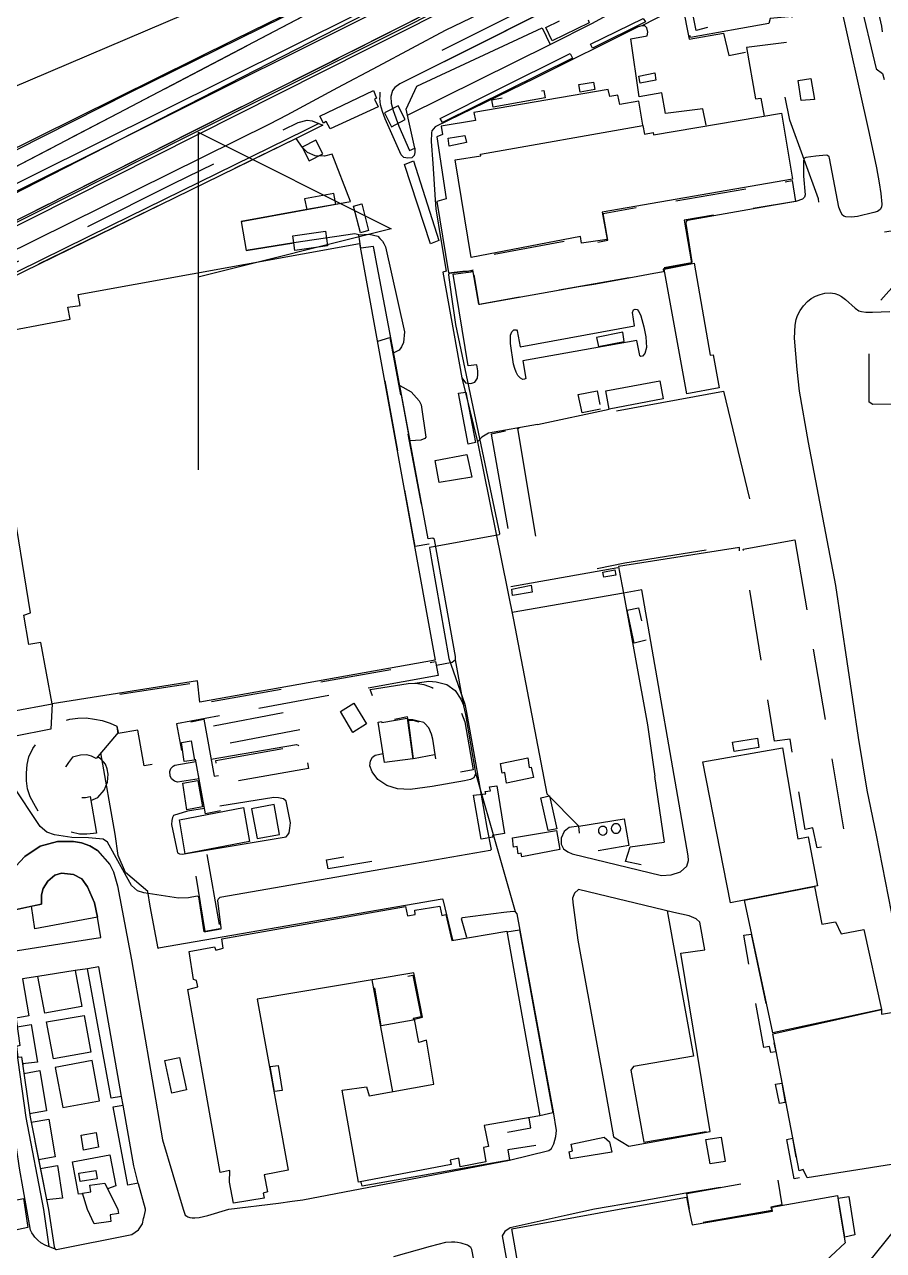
# Model space of a CAD drawing. Header units: millimetres. Extents: x 198785 to 203305, y 542885 to 545889.
# Drawn here: x 200370.9 to 200593.5, y 544493.5 to 544811.3 of the extents above; entities that cross this region are included whole.
import ezdxf

# ---------------------------------------------------------------- set-up
doc = ezdxf.new("R2010")
doc.units = ezdxf.units.MM
for name, pattern in [('FENCE_25K', [54.3, 28.7, -9.2, -16.4]), ('HIDDEN_BULD_25K', [28.8, 18.4, -10.4]), ('HIDDEN_IN_25K', [56.5, 36.5, -20]), ('HIDDEN_RODWAY_25K', [28, 24, -4]), ('HIDDEN_SORO_25K', [40.1, 25.4, -14.7])]:
    doc.linetypes.add(name, pattern=pattern)
for name, color, linetype in [('A0013114', 253, 'Continuous'), ('A0013118', 253, 'Continuous'), ('A0023119', 253, 'Continuous'), ('A0023214', 253, 'Continuous'), ('A0033324', 253, 'Continuous'), ('A0033327', 253, 'Continuous'), ('A0043325', 253, 'Continuous'), ('A0093352', 253, 'Continuous'), ('B0014111', 253, 'Continuous'), ('B0014116', 253, 'Continuous'), ('B0014118', 253, 'Continuous'), ('B0014411', 253, 'Continuous'), ('B0024120', 253, 'Continuous'), ('B0024127', 253, 'Continuous'), ('C0076117', 253, 'Continuous'), ('C0390130', 253, 'Continuous'), ('C0523121', 253, 'Continuous'), ('F0017111', 253, 'Continuous'), ('F0047224', 253, 'Continuous')]:
    doc.layers.add(name, color=color, linetype=linetype)

# ---------------------------------------------------------------- blocks, each defined once
blk = doc.blocks.new('B0014411')
at = {"layer": 'B0014411'}
for points in [[(0, 87.5), (0, 0)], [(0, 87.5), (50, 62.5), (0, 50)]]:
    blk.add_lwpolyline(points, dxfattribs=at)

msp = doc.modelspace()

# ---------------------------------------------------------------- linework, layer by layer
at = {"layer": 'A0013114'}
for points in [[(200865.11, 544990.72), (200865.1, 544991.33), (200862.96, 544992.8), (200856.01, 544989.27), (200836.42, 544979.31), (200798.63, 544960.65), (200794.1, 544958.41), (200760.99, 544942.06), (200715.43, 544919.13), (200710.67, 544916.74), (200662.14, 544892.31), (200636.07, 544879.19), (200593.09, 544857.56), (200553.7, 544838.21), (200545.09, 544837.29), (200534.08, 544831.28), (200522.3, 544823.06), (200468.17, 544795.87), (200466.83, 544794.93), (200466.23, 544794.15)], [(200354.1, 544766.88), (200354.34, 544767.01), (200395.18, 544788.28), (200506.36, 544846.65), (200506.09, 544847.25), (200490.86, 544839.72), (200446.16, 544817.62), (200425.39, 544807.35), (200353.84, 544771.98), (200353.01, 544769.11), (200354.1, 544766.88)], [(200359.79, 544756.03), (200359.95, 544756), (200361.91, 544755.61), (200436.84, 544793.37), (200459.84, 544804.95), (200514.06, 544832.27), (200513.62, 544833.2), (200476.04, 544814.52), (200363.85, 544758.06), (200359.79, 544756.03)], [(200441.27, 544781.71), (200358.89, 544741.46), (200353.95, 544738.97), (200353.25, 544738.42), (200343.31, 544706.89), (200349.29, 544674.81), (200349.77, 544672.23), (200357.38, 544631.42), (200358.46, 544624.83), (200366.19, 544571.27), (200366.25, 544570.87), (200367.31, 544563.42), (200369.68, 544546.68), (200368.83, 544546.36), (200369.17, 544543.62), (200370.1, 544543.7), (200372.32, 544528.02), (200377.09, 544504.17)], [(200377.09, 544504.17), (200377.09, 544504.17)], [(200377.09, 544504.17), (200378.55, 544494.44)]]:
    msp.add_lwpolyline(points, dxfattribs=at)
at = {"layer": 'A0013118'}
for points in [[(200466.23, 544794.15), (200465.85, 544792.6), (200465.91, 544790.86), (200466.38, 544788.98), (200467.84, 544784.95), (200470.65, 544778.63), (200472, 544779.19), (200470.12, 544787.79), (200507.14, 544806.07), (200518.09, 544811.57), (200539.1, 544823.2), (200539.72, 544822.7), (200540.14, 544822.57)], [(200537.93, 544814.52), (200530.86, 544810.95), (200529.92, 544810.66), (200503.24, 544797.32), (200477.32, 544784.74), (200476.41, 544783.67), (200476.35, 544783.19), (200476.22, 544780.97), (200476.67, 544775.22), (200477.3, 544765.84), (200477.45, 544763.51), (200478.73, 544755.58), (200480.18, 544747.33), (200479.32, 544747.09), (200484.25, 544719.68), (200488.24, 544703.11), (200497.6, 544656.98), (200506.28, 544611.88), (200514.54, 544603.5), (200512, 544603.1), (200510.75, 544602.12), (200509.97, 544600.36), (200509.99, 544598.85), (200510.6, 544597.61), (200511.7, 544596.81), (200512.84, 544596.34), (200535.92, 544590.73), (200538.5, 544590.88), (200540.86, 544591.66), (200542.5, 544593.14), (200542.94, 544594.59), (200542.94, 544594.64)], [(200541.41, 544816.21), (200543.15, 544807.49), (200552.02, 544809.01), (200553.37, 544803.21), (200557.75, 544804.06)], [(200470.12, 544787.79), (200469.77, 544789.36), (200472.51, 544795.28), (200505.01, 544810.38), (200507.14, 544806.07)], [(200547.53, 544785.21), (200546.65, 544789.37), (200537.01, 544788.17), (200536.04, 544793.54), (200530.13, 544792.49), (200528.05, 544807.52), (200532.26, 544808.36), (200532.41, 544809.32), (200532.13, 544810.42), (200531.62, 544810.91), (200530.86, 544810.95)], [(200427.05, 544760.19), (200455.36, 544765.35), (200450.61, 544777.68), (200448.64, 544777.18), (200446.2, 544777.23), (200444.19, 544778.13), (200442.9, 544779.38), (200441.27, 544781.71)], [(200423.85, 544504.18), (200436.73, 544505.81), (200440.26, 544506.26), (200442.99, 544506.6), (200496.59, 544516.93), (200506.77, 544519.39), (200507.44, 544519.93), (200508.09, 544521.14), (200508.58, 544523.04), (200508.76, 544524.59), (200508, 544529.42), (200498.54, 544580.73), (200498.14, 544581.27), (200493.65, 544597.01), (200487.87, 544617.26), (200485.25, 544632.41), (200484.71, 544634.64), (200482.57, 544646.63), (200482.6, 544647.5), (200477.1, 544677.76), (200476.69, 544678.1), (200475.51, 544678), (200466.51, 544726.42), (200461.34, 544753.69), (200458.07, 544753.31), (200457.48, 544756.77), (200456.48, 544756.99), (200440.64, 544754.71), (200428.31, 544752.65)], [(200484.25, 544719.68), (200485.18, 544718.39), (200486.58, 544718.18), (200487.62, 544718.59), (200488.3, 544719.63), (200488.39, 544720.55), (200488.37, 544721.48), (200488.09, 544723.07), (200485.82, 544722.81), (200481.99, 544746.58), (200487.25, 544747.27)], [(200530.64, 544725.25), (200530.32, 544725.4), (200530.22, 544725.92), (200529.58, 544729.32), (200500.03, 544724.1), (200500.78, 544719.53), (200500.45, 544719.3), (200500, 544719.24), (200499.42, 544719.58), (200498.7, 544720.27), (200498.29, 544721.12), (200497.95, 544722.14), (200497.62, 544723.26), (200496.86, 544728.6), (200496.86, 544730.71), (200497.17, 544731.65), (200497.68, 544732.11), (200498.07, 544732.17), (200498.41, 544732.09), (200498.56, 544731.9), (200499.29, 544727.7), (200528.99, 544733.16), (200528.46, 544736.64), (200528.7, 544737.28), (200529.11, 544737.52), (200529.68, 544737.36), (200530.1, 544736.91), (200530.62, 544735.75), (200531.39, 544732.93), (200531.92, 544730.3), (200532.03, 544727.59), (200531.6, 544726), (200531.05, 544725.33), (200530.64, 544725.25)], [(200503.8, 544707.58), (200522.4, 544711.53)], [(200503.8, 544707.58), (200491.08, 544705.36), (200489.37, 544704.31), (200488.24, 544703.11)], [(200526.07, 544663.88), (200497.22, 544658.89)], [(200542.94, 544594.64), (200542.86, 544595.8), (200530.83, 544664.7), (200526.07, 544663.88)], [(200482.57, 544646.63), (200481.72, 544645.88), (200477.68, 544645.17)], [(200472.01, 544640.51), (200475.66, 544641.06), (200477.6, 544640.86), (200480.31, 544640.24), (200482.45, 544638.64), (200483.91, 544636.4), (200484.71, 544634.64)], [(200357.38, 544631.42), (200378.03, 544635.16), (200377.7, 544628.65), (200358.46, 544624.83)], [(200419.22, 544620.88), (200441.37, 544624.68), (200441.77, 544624.46), (200441.87, 544624.33)], [(200481.88, 544574.03), (200479.33, 544584.49), (200479.15, 544584.59), (200405.57, 544571.86), (200405.48, 544571.74), (200403.42, 544582.79), (200402.81, 544586.57), (200397.01, 544591.51), (200395.16, 544595.9), (200394.36, 544601.39), (200390.64, 544622.48)], [(200487.87, 544617.26), (200487.34, 544616.05), (200486.44, 544615.59), (200484.92, 544615.22), (200476.54, 544613.79), (200470.83, 544613), (200467.55, 544613.18), (200464.77, 544614.04), (200462.4, 544615.59), (200460.99, 544617.56), (200460.37, 544619.13), (200460.51, 544620.43), (200461.05, 544621.41), (200461.77, 544621.86), (200463.82, 544622.34)], [(200416.1, 544615.78), (200410.56, 544614.93), (200409.75, 544615.15), (200409, 544615.79), (200408.62, 544616.56), (200408.56, 544617.69), (200408.81, 544618.45), (200409.36, 544619.03), (200409.84, 544619.27), (200415.28, 544620.21)], [(200421.13, 544616.56), (200420.04, 544616.39)], [(200417.53, 544608.06), (200413.13, 544607.36), (200409.48, 544606.29), (200409.2, 544605.74), (200409.01, 544604.99), (200408.99, 544603.93), (200410.53, 544596.56), (200411.02, 544596.29), (200411.73, 544596.21), (200438.7, 544600.73), (200439.13, 544601.26), (200439.42, 544601.78), (200439.66, 544602.95), (200439.81, 544604.33), (200438.66, 544609.99), (200437.96, 544610.59), (200436.68, 544610.8), (200435.51, 544610.93), (200421.45, 544608.69)], [(200368.66, 544593.14), (200370.96, 544595.66), (200374.92, 544598.33), (200379.38, 544599.53), (200383.6, 544599.47), (200385.6, 544599.15), (200387.81, 544598.37), (200389.77, 544597.14), (200392.99, 544593.51), (200393.91, 544591.61), (200394.93, 544587.99), (200398.56, 544568.88), (200406.59, 544522.22), (200411.99, 544504.18)], [(200366.25, 544570.87), (200388.8, 544574.35), (200390.63, 544574.64), (200389.75, 544579.93), (200389, 544583.58), (200387.22, 544587.78), (200385.69, 544589.81), (200383.6, 544590.98), (200380.48, 544591.31), (200378.74, 544590.79), (200376.89, 544589.24), (200375.74, 544587.32), (200375.28, 544585.72), (200375.31, 544583.3), (200366.82, 544581.46)], [(200545.88, 544578.58), (200544.9, 544579.5), (200543.17, 544580.22), (200539.18, 544581.07), (200514.45, 544587.07), (200513.42, 544586.1), (200512.85, 544584.83), (200512.94, 544583.72), (200514.26, 544573.9), (200521.04, 544537.04), (200523.52, 544522.96), (200527.47, 544520.54), (200548.57, 544524.38)], [(200498.14, 544581.27), (200497.55, 544581.41), (200495.08, 544581.13), (200484.36, 544579.74), (200484.03, 544579.58), (200485.41, 544574.72)], [(200548.57, 544524.38), (200540.94, 544570.56), (200547.23, 544571.42), (200545.88, 544578.58)], [(200387.16, 544566.54), (200383.98, 544566.04)], [(200396, 544533.44), (200390.1, 544567), (200387.16, 544566.54)], [(200396, 544533.44), (200393.36, 544533), (200387.16, 544566.54)], [(200370.39, 544563.9), (200371.97, 544554.3), (200368.69, 544553.68)], [(200374.34, 544564.52), (200370.39, 544563.9)], [(200383.98, 544566.04), (200385.7, 544556.76), (200376.15, 544554.99), (200374.34, 544564.52)], [(200383.98, 544566.04), (200374.34, 544564.52)], [(200378.38, 544543.22), (200376.57, 544552.79), (200386.3, 544554.45), (200388.06, 544544.87), (200378.38, 544543.22)], [(200369.01, 544551.45), (200372.63, 544552.07), (200374.26, 544542.3), (200370.36, 544541.85)], [(200388.37, 544542.76), (200378.8, 544540.96), (200380.82, 544530.55), (200390.3, 544532.33), (200388.37, 544542.76)], [(200370.72, 544539.37), (200374.8, 544540.18), (200376.57, 544529.71), (200372.19, 544528.94)], [(200396.4, 544531.2), (200396, 544533.44)], [(200400.36, 544510.92), (200397.67, 544510.46), (200393.83, 544530.72), (200396.4, 544531.2)], [(200400.36, 544510.92), (200399.16, 544515.47), (200396.4, 544531.2)], [(200372.58, 544526.74), (200377.21, 544527.56), (200378.83, 544517.77), (200374.53, 544516.98)], [(200374.97, 544514.75), (200379.39, 544515.57), (200380.71, 544507.08), (200376.59, 544506.67)], [(200385.93, 544508.18), (200384.88, 544508.08), (200383.34, 544516.47), (200393, 544518.3), (200394.54, 544510.27), (200392.4, 544509.5)], [(200402.21, 544504.18), (200400.4, 544510.78), (200400.36, 544510.92)], [(200551.19, 544509.85), (200542.26, 544508.37), (200529.71, 544506.15), (200518.59, 544504.19)], [(200398.72, 544497.65), (200400.37, 544498.82), (200401.42, 544500.42), (200401.75, 544501.84), (200401.9, 544502.31), (200402.07, 544503.06), (200402.2, 544503.88), (200402.21, 544504.17)], [(200402.21, 544504.17), (200402.21, 544504.18), (200402.21, 544504.18)], [(200411.99, 544504.18), (200411.99, 544504.18), (200411.99, 544504.18)], [(200411.99, 544504.18), (200412.22, 544503.43), (200412.54, 544502.67), (200412.97, 544502.4), (200413.19, 544502.23), (200413.42, 544502.16), (200413.74, 544502.1), (200414.28, 544502), (200414.97, 544501.98), (200416.17, 544502.04)], [(200416.17, 544502.04), (200418.39, 544502.55), (200423.84, 544504.18)], [(200423.84, 544504.18), (200423.85, 544504.18)], [(200518.58, 544504.19), (200511.5, 544502.64), (200496.71, 544499.39)], [(200518.59, 544504.19), (200518.58, 544504.19)], [(200378.55, 544494.44), (200378.85, 544493.85), (200379, 544493.77), (200379.19, 544493.77), (200398.72, 544497.65)], [(200496.71, 544499.39), (200495.36, 544498.47), (200494.7, 544497.28), (200498.63, 544475.29)], [(200480.02, 544495.59), (200475.97, 544494.54), (200466.48, 544491.9)], [(200490.48, 544474.47), (200486.79, 544493.79), (200486.5, 544494.27), (200486.29, 544494.48), (200485.97, 544494.74), (200485.72, 544494.88), (200484.06, 544495.39), (200483.12, 544495.55), (200482.37, 544495.64), (200481.53, 544495.64), (200480.02, 544495.59)]]:
    msp.add_lwpolyline(points, dxfattribs=at)
at = {"layer": 'A0023119', "linetype": 'HIDDEN_SORO_25K', "flags": 128}
msp.add_lwpolyline([(200639.4, 544616.61), (200635.81, 544617.78), (200634.88, 544618.76), (200632.63, 544622.26), (200627.34, 544634.39), (200619.96, 544652.47), (200618.68, 544658.01), (200615.1, 544673.36), (200614.96, 544678.09), (200615.16, 544680.58), (200620.01, 544702.84), (200620.56, 544705.81), (200620.58, 544708.83), (200620.2, 544710.47), (200619.28, 544712.25), (200618.07, 544713.18), (200590.75, 544712.78), (200589.8, 544713.42), (200589.83, 544734.33), (200590.71, 544736.65), (200591.96, 544738.82), (200602.28, 544750.57), (200607.18, 544754.61), (200610.49, 544761.9), (200610.43, 544766.73), (200609.81, 544769.42), (200603.05, 544781.43), (200596.6, 544792.04), (200595.15, 544798.16), (200593.04, 544810.81), (200590.05, 544823.67), (200583.55, 544840.71)], dxfattribs=at)
at = {"layer": 'A0023214'}
for points in [[(200523.16, 544848.28), (200512.08, 544854.58), (200511.47, 544854.92), (200504.1, 544859.11), (200491.17, 544852.69), (200440.7, 544827.63), (200427.87, 544821.26), (200420.23, 544817.46), (200417.37, 544816.05), (200347.07, 544786.16), (200341.46, 544783.77), (200306.29, 544736.45)], [(200523.16, 544848.28), (200509.84, 544840.2), (200506.15, 544837.96), (200463.18, 544816), (200451.92, 544810.24), (200356.7, 544761.54), (200349.78, 544758), (200344.48, 544755.29), (200327.81, 544747.06), (200306.31, 544736.46), (200306.29, 544736.45), (200306.26, 544736.43), (200269.95, 544718.52), (200263.28, 544715.23), (200226.62, 544697.15), (200131.53, 544650.24), (200074.65, 544622.18), (200063.38, 544616.62), (200048.8, 544609.43)], [(200306.29, 544736.45), (200306.31, 544736.46), (200353.17, 544748.21), (200365.14, 544751.21), (200434.44, 544785.48), (200438.93, 544787.88), (200452.09, 544794.91), (200462.5, 544800.46), (200479.94, 544809.78), (200523.65, 544830.85), (200523.55, 544834.49), (200523.16, 544848.28)]]:
    msp.add_lwpolyline(points, dxfattribs=at)
at = {"layer": 'A0033324', "linetype": 'HIDDEN_IN_25K', "flags": 128}
for points in [[(200865.17, 544993.14), (200865.32, 544992.61), (200862.96, 544992.8), (200836.42, 544979.31), (200760.99, 544942.06), (200593.09, 544857.56), (200553.7, 544838.21), (200545.09, 544837.29), (200534.08, 544831.28), (200522.3, 544823.06), (200468.17, 544795.87), (200466.83, 544794.93), (200466.23, 544794.15), (200465.85, 544792.6), (200465.91, 544790.86), (200466.38, 544788.98), (200467.84, 544784.95), (200470.65, 544778.63), (200472, 544779.19), (200472.01, 544778.05), (200471.89, 544777.35), (200471.22, 544776.75), (200470.18, 544776.58), (200469.17, 544776.81), (200468.52, 544777.5), (200464.38, 544786.84), (200463.67, 544788.71), (200463.16, 544790.45), (200463, 544792.2), (200463.02, 544792.55), (200463.1, 544793.99), (200463.7, 544795.86), (200464.97, 544797.15), (200468.94, 544799.58), (200520.14, 544825.18), (200531.78, 544833.23), (200543.52, 544840.1), (200552.52, 544845.28), (200617.23, 544876.81), (200705.21, 544919.59), (200758.74, 544946.53), (200810.3, 544973.24), (200862.35, 544995.67), (200863.5, 544995.44), (200864.34, 544994.63), (200865.17, 544993.14)], [(200371.5, 544504.17), (200369.57, 544514.88), (200368.8, 544520.18), (200365.4, 544543.42), (200356.59, 544602.86), (200353.33, 544624.58), (200353.18, 544625.26), (200347.84, 544655.02), (200338.44, 544707.29), (200338.43, 544708.49), (200346.51, 544734.78), (200347.5, 544736.42), (200351.14, 544740.52), (200352.67, 544741.61), (200409.49, 544770.07), (200441.78, 544785.85), (200444.16, 544786.51), (200445.38, 544786.33), (200448.17, 544785.15), (200441.27, 544781.71), (200400.08, 544761.59), (200358.89, 544741.46), (200353.95, 544738.97), (200353.25, 544738.42), (200343.31, 544706.89), (200349.29, 544674.81), (200349.77, 544672.23), (200357.38, 544631.42), (200358.46, 544624.83), (200366.19, 544571.27), (200366.25, 544570.87), (200367.31, 544563.42), (200369.68, 544546.68), (200368.83, 544546.36), (200369.17, 544543.62), (200370.1, 544543.7), (200372.32, 544528.02), (200377.09, 544504.17)], [(200464.01, 544754.52), (200464.44, 544753.64), (200469.36, 544731.64), (200469.11, 544728.82), (200468.58, 544727.76), (200468.44, 544727.5), (200467.95, 544726.88), (200466.56, 544726.14), (200466.51, 544726.42), (200461.34, 544753.69), (200458.07, 544753.31), (200457.48, 544756.77), (200460.16, 544756.95), (200462.4, 544756.4), (200462.93, 544755.84), (200463.69, 544755.07), (200464.01, 544754.52)], [(200473.55, 544703.49), (200470.79, 544703.38), (200468.12, 544717.74), (200471.08, 544716.05), (200473.18, 544713.76), (200473.63, 544712.72), (200474.87, 544704.31), (200474.63, 544703.92), (200473.55, 544703.49)], [(200377.09, 544504.17), (200377.09, 544504.17), (200378.55, 544494.44), (200378.61, 544493.95), (200377.98, 544494.2), (200377.82, 544494.27), (200376.36, 544494.8), (200375.14, 544495.5), (200374.31, 544496.16), (200373.54, 544496.98), (200373.16, 544497.52), (200372.79, 544498.05), (200372.44, 544498.77), (200371.5, 544504.17), (200371.5, 544504.17)]]:
    msp.add_lwpolyline(points, dxfattribs=at)
at = {"layer": 'A0033327'}
for points in [[(200447.14, 544785.59), (200443.69, 544783.87), (200393.17, 544759.06), (200356.97, 544741.31), (200353.4, 544739.4), (200353.05, 544739.13), (200342.11, 544707.51), (200346.87, 544680.68), (200347.11, 544679.39), (200355.83, 544633.05), (200356.37, 544629.76), (200366.41, 544562.25), (200366.44, 544562.05), (200366.97, 544558.33), (200371.19, 544527.95), (200375.77, 544504.17), (200375.77, 544504.17)], [(200375.77, 544504.17), (200377.14, 544494.52)]]:
    msp.add_lwpolyline(points, dxfattribs=at)
at = {"layer": 'A0043325'}
for points in [[(200531.8, 544811.95), (200518.07, 544805.09), (200517.56, 544806.18), (200531.22, 544812.8), (200531.8, 544811.95)], [(200512.92, 544802.55), (200479.16, 544785.83), (200478.57, 544786.9), (200493.4, 544794.37), (200512.32, 544803.72), (200512.92, 544802.55)], [(200534.48, 544796.87), (200530.46, 544796.08), (200530.08, 544797.87), (200534.23, 544798.72), (200534.48, 544796.87)], [(200462.55, 544789.94), (200450.08, 544784.2), (200449.09, 544786.1), (200448.33, 544785.72), (200447.38, 544787.53), (200461.31, 544794.18), (200462.11, 544792.19), (200461.6, 544791.9), (200462.55, 544789.94)], [(200478.29, 544755.3), (200476.11, 544754.45), (200469.36, 544775.01), (200471.72, 544775.9), (200478.29, 544755.3)], [(200460.02, 544757.83), (200457.98, 544757.3), (200456.13, 544764.17), (200458.33, 544764.77), (200460.02, 544757.83)], [(200487.77, 544702.9), (200485.82, 544702.5), (200483.37, 544715.72), (200485.21, 544715.93), (200487.77, 544702.9)], [(200486.84, 544693.95), (200478.36, 544692.53), (200477.27, 544698.27), (200485.5, 544699.8), (200486.84, 544693.95)], [(200459.46, 544629.97), (200455.98, 544627.76), (200452.75, 544633.21), (200456.21, 544635.35), (200459.46, 544629.97)], [(200414.9, 544620.59), (200412.29, 544620.22), (200411.52, 544625.13), (200414.03, 544625.64), (200414.9, 544620.59)], [(200501.3, 544621.17), (200501.66, 544618.69), (200502.2, 544618.81), (200502.76, 544616.07), (200495.8, 544614.67), (200495.32, 544617.38), (200494.69, 544617.21), (200494.19, 544619.71), (200501.3, 544621.17)], [(200416.99, 544608.49), (200412.98, 544607.73), (200411.93, 544614.63), (200415.81, 544615.3), (200416.99, 544608.49)], [(200492.25, 544600.65), (200489.18, 544600.09), (200487.24, 544611.53), (200490.39, 544611.89), (200490.26, 544612.43), (200491.64, 544612.63), (200491.42, 544613.7), (200493.3, 544613.9), (200495.3, 544601.55), (200492.16, 544601.1), (200492.25, 544600.65)], [(200508.81, 544602.76), (200506.56, 544602.36), (200504.66, 544610.87), (200506.9, 544611.39), (200508.81, 544602.76)], [(200508.73, 544602.38), (200509.57, 544597.41), (200499.76, 544595.55), (200499.63, 544596.45), (200498.81, 544596.34), (200498.54, 544598.25), (200497.64, 544598.07), (200497.31, 544600.42), (200508.73, 544602.38)], [(200523.11, 544519.02), (200512.38, 544517.25), (200512.03, 544519.11), (200512.92, 544519.31), (200512.53, 544521.1), (200521.08, 544522.87), (200522.5, 544521.64), (200523.11, 544519.02)], [(200552.47, 544516.57), (200548.58, 544516), (200547.45, 544522.26), (200551.42, 544522.88), (200552.47, 544516.57)], [(200355.95, 544504.17), (200370.62, 544506.98), (200371.03, 544504.17)], [(200371.03, 544504.17), (200371.03, 544504.17), (200371.69, 544499.43), (200341.21, 544492.91), (200339.71, 544500.99), (200355.95, 544504.17), (200355.95, 544504.17)]]:
    msp.add_lwpolyline(points, dxfattribs=at)
at = {"layer": 'A0093352', "linetype": 'HIDDEN_RODWAY_25K', "flags": 128}
msp.add_lwpolyline([(200157.49, 544654.89), (200067.13, 544609.81), (200059.62, 544623.43), (200121.92, 544654.09), (200216.49, 544699.68), (200223.19, 544702.95), (200223.6, 544703.15), (200237.45, 544709.91), (200240.86, 544711.58), (200264.78, 544723.25), (200272.57, 544727.06), (200282.19, 544731.75), (200318.59, 544749.52), (200340.98, 544760.45), (200353.24, 544766.43), (200354.1, 544766.88), (200354.34, 544767.01), (200395.18, 544788.28), (200506.36, 544846.65), (200513.62, 544833.2), (200476.04, 544814.52), (200363.85, 544758.06), (200359.79, 544756.03), (200333.08, 544742.71), (200327.72, 544740.04), (200276.58, 544714.52), (200270.46, 544711.47), (200237.45, 544695), (200228.03, 544690.3), (200157.49, 544654.89)], dxfattribs=at)
at = {"layer": 'B0014111'}
for points in [[(200567.1, 544788.27), (200569.87, 544771.19), (200520.62, 544762.59), (200521.84, 544755.56), (200515.25, 544754.62), (200514.93, 544756.3), (200486.61, 544750.88), (200482.47, 544776.17), (200489.13, 544777.26), (200489.07, 544777.64), (200531.16, 544785.09), (200531.56, 544782.87), (200533.81, 544783.27), (200533.92, 544782.66), (200567.1, 544788.27)], [(200367.34, 544690.2), (200365.27, 544703.02), (200360.8, 544730.74), (200382.73, 544734.9), (200382.13, 544737.97), (200385.3, 544738.44), (200384.77, 544741.32), (200457.69, 544754.48), (200477.28, 544646.5), (200416.28, 544635.64), (200415.67, 544641.12), (200378.03, 544635.16), (200375.06, 544651.07), (200372.03, 544650.56), (200370.67, 544658.17), (200372.42, 544658.79), (200367.34, 544690.2)], [(200544.42, 544749.43), (200548.54, 544725.52), (200549.36, 544725.66), (200550.93, 544717.1), (200542.56, 544715.57), (200536.62, 544747.86), (200544.42, 544749.43)], [(200536.38, 544714.22), (200522.4, 544711.53), (200521.54, 544716.33), (200535.51, 544718.9), (200536.38, 544714.22)], [(200470.03, 544631.52), (200471.52, 544620.95), (200464.21, 544619.98), (200462.52, 544630.41), (200463.37, 544630.62), (200463.47, 544630.37), (200470.03, 544631.52)], [(200567.33, 544623.83), (200571.27, 544600.21), (200574, 544600.73), (200576.41, 544587.99), (200553.81, 544583.59), (200546.65, 544620.2), (200567.33, 544623.83)], [(200429.16, 544599.49), (200412.5, 544596.35), (200411.04, 544605.13), (200427.64, 544608.33), (200429.16, 544599.49)], [(200575.58, 544587.81), (200577.47, 544578.11), (200581.09, 544578.7), (200582.48, 544575.58), (200588.42, 544576.7), (200592.99, 544556.01), (200564.81, 544549.94), (200557.47, 544584.28), (200575.58, 544587.81)], [(200478.47, 544582.73), (200479.05, 544580.34), (200480.07, 544580.55), (200481.61, 544573.81), (200495.86, 544576.27), (200504.41, 544528.43), (200490.01, 544525.87), (200491.11, 544520.44), (200489.79, 544520.16), (200490.45, 544516.47), (200483.76, 544515.2), (200483.44, 544517.44), (200481.18, 544516.92), (200481.42, 544515.83), (200457.43, 544511.2), (200453.22, 544535.02), (200459.5, 544535.95), (200460.2, 544533.57), (200476.96, 544536.62), (200475.03, 544547.98), (200473.06, 544547.41), (200471.93, 544553.44), (200474, 544553.98), (200471.78, 544565.45), (200431.18, 544558.62), (200439.16, 544514.34), (200433, 544513.12), (200433.88, 544508.73), (200432.75, 544508.33), (200432.95, 544507.09), (200425.04, 544505.81), (200423.98, 544511.22), (200424.11, 544514.26), (200421.54, 544513.7), (200413.23, 544561.13), (200415.75, 544561.82), (200415.46, 544563.46), (200414.68, 544563.73), (200413.52, 544571.04), (200420.1, 544572.24), (200420.43, 544571.37), (200422.38, 544571.88), (200422.04, 544574.27), (200469.64, 544582.66), (200470.15, 544580.27), (200472.15, 544580.61), (200471.99, 544581.74), (200478.47, 544582.73)], [(200600.24, 544556.01), (200600.69, 544553.78), (200601.81, 544553.17), (200602.2, 544552.89), (200608.09, 544520.44), (200606.73, 544519.52), (200607.09, 544517.64), (200573.72, 544512.38), (200572.66, 544514.52), (200571.62, 544514.19), (200564.79, 544549.69), (200593, 544555.95), (200593.01, 544554.73), (200600.24, 544556.01)], [(200412.82, 544535.11), (200409.05, 544534.31), (200407.27, 544542.76), (200411.04, 544543.56), (200412.82, 544535.11)], [(200387.16, 544504.17), (200387.16, 544504.17), (200385.87, 544508.38), (200388.02, 544508.68), (200387.78, 544510.4), (200391.68, 544510.94), (200395.06, 544504.17), (200395.06, 544504.17)], [(200524.98, 544504.19), (200542.47, 544507.35), (200543.08, 544504.19), (200543.08, 544504.19)], [(200564.61, 544504.2), (200564.61, 544504.2), (200564.52, 544504.72), (200581.56, 544507.75), (200582.13, 544504.2), (200582.13, 544504.2)], [(200395.06, 544504.17), (200395.25, 544503.07), (200393.05, 544502.77), (200393.21, 544501), (200388.88, 544500.45), (200387.16, 544504.17)], [(200582.13, 544504.2), (200583.54, 544495.53), (200568.73, 544481.67), (200568.17, 544484.14), (200567.03, 544483.88), (200568.08, 544477.27), (200544.23, 544472.73), (200544.05, 544473.72), (200530.81, 544471.34), (200529.61, 544477.13), (200501.92, 544471.88), (200497.17, 544499.16), (200524.97, 544504.19), (200524.98, 544504.19)], [(200543.08, 544504.19), (200543.87, 544500.13), (200564.7, 544503.69), (200564.61, 544504.2)]]:
    msp.add_lwpolyline(points, dxfattribs=at)
at = {"layer": 'B0014116', "linetype": 'HIDDEN_BULD_25K', "flags": 128}
for points in [[(200517.25, 544811.72), (200507.61, 544807.06), (200505.97, 544810.45), (200515.93, 544815.45), (200517.25, 544811.72)], [(200518.66, 544794.4), (200514.9, 544793.73), (200514.51, 544795.69), (200518.32, 544796.34), (200518.66, 544794.4)], [(200505.85, 544792.26), (200492.33, 544789.83), (200491.98, 544791.75), (200505.5, 544794.18), (200505.85, 544792.26)], [(200485.4, 544780.66), (200480.96, 544779.77), (200480.68, 544781.77), (200485.01, 544782.49), (200485.4, 544780.66)], [(200541.82, 544760.54), (200543.75, 544749.53), (200536.27, 544748.08), (200536.46, 544747.16), (200488.71, 544738.72), (200486.66, 544750.68), (200514.64, 544755.84), (200514.95, 544754.06), (200522.09, 544755.36), (200520.88, 544762.32), (200569.83, 544770.8), (200570.68, 544765.4), (200541.82, 544760.54)], [(200475.62, 544676.54), (200472.13, 544675.93), (200462.45, 544729.2), (200465.53, 544730.12), (200475.62, 544676.54)], [(200520.16, 544711.59), (200515.38, 544710.64), (200514.34, 544715.39), (200519.3, 544716.34), (200520.16, 544711.59)], [(200570.53, 544677.72), (200583.79, 544598.86), (200576.26, 544597.88), (200575.15, 544603.05), (200573.17, 544602.63), (200569.28, 544626.05), (200565.23, 544625.49), (200557.16, 544675.24), (200570.53, 544677.72)], [(200524.11, 544668.57), (200521.01, 544668.03), (200520.78, 544669.29), (200523.85, 544669.88), (200524.11, 544668.57)], [(200502.43, 544664.17), (200497.38, 544663.26), (200497.14, 544664.92), (200502.14, 544665.95), (200502.43, 544664.17)], [(200531.97, 544651.68), (200528.83, 544650.94), (200527.06, 544659.44), (200529.97, 544660.1), (200531.97, 544651.68)], [(200478.05, 544642.57), (200410.27, 544630.04), (200411.97, 544620.88), (200401.91, 544619.12), (200400.22, 544628.38), (200395.18, 544627.52), (200393.35, 544637.32), (200415.45, 544640.71), (200416.16, 544635.26), (200477.41, 544646.14), (200478.05, 544642.57)], [(200484.16, 544632.81), (200484.96, 544630.57), (200485.37, 544628.56), (200487.17, 544618.09), (200478.1, 544616.46), (200476.73, 544626.05), (200476.39, 544627.36), (200475.68, 544628.94), (200474.6, 544630.08), (200474.37, 544630.32), (200472.9, 544630.67), (200471.5, 544631.06), (200470.33, 544631.13), (200470.16, 544631.78), (200463.6, 544630.56), (200460.48, 544638.93), (200470.26, 544640.48), (200472.31, 544640.52), (200474.33, 544640.19), (200476.5, 544639.44), (200478.17, 544638.59), (200479.94, 544637.52), (200481.51, 544636.07), (200483.16, 544634.52), (200484.16, 544632.81)], [(200442.24, 544628.47), (200419.98, 544624.14), (200418.98, 544629.28), (200441.24, 544633.61), (200442.24, 544628.47)], [(200395.14, 544627.73), (200389.4, 544621.04), (200388.26, 544621.66), (200386.99, 544621.94), (200385.34, 544621.92), (200383.28, 544621.38), (200382.3, 544620), (200381.55, 544618.97), (200381.06, 544617.58), (200380.91, 544615.95), (200381.23, 544614.68), (200381.88, 544613.27), (200382.79, 544612.23), (200383.65, 544611.61), (200384.56, 544611.19), (200385.43, 544610.95), (200386.64, 544610.92), (200387.91, 544611.14), (200389.57, 544601.71), (200388.78, 544601.55), (200387, 544601.42), (200385.08, 544601.45), (200382.86, 544601.93), (200381.42, 544602.53), (200379.22, 544603.39), (200377.19, 544604.51), (200375.56, 544605.84), (200374.53, 544607.18), (200373.69, 544608.6), (200372.37, 544611.08), (200371.66, 544613.19), (200371.4, 544615.22), (200371.41, 544617.23), (200371.59, 544619.43), (200371.98, 544621.47), (200373.05, 544623.6), (200374.18, 544625.18), (200375.41, 544626.68), (200377.01, 544628.18), (200378.74, 544629.34), (200380.6, 544630.52), (200382.59, 544631.26), (200384.72, 544631.51), (200386.87, 544631.53), (200388.97, 544631.26), (200391.01, 544630.9), (200393.1, 544630.19), (200394.79, 544629.4), (200395.14, 544627.73)], [(200421.68, 544607.43), (200417.79, 544606.65), (200413.38, 544630.45), (200417.33, 544631.2), (200421.68, 544607.43)], [(200477.13, 544621.94), (200471.71, 544620.96), (200470.38, 544631), (200471.54, 544630.96), (200474.32, 544630.24), (200475.73, 544628.8), (200476.3, 544627.42), (200476.62, 544626.09), (200477.13, 544621.94)], [(200444.46, 544618.46), (200421.52, 544614.38), (200420.43, 544620.52), (200443.37, 544624.6), (200444.46, 544618.46)], [(200421.53, 544576.88), (200417.71, 544576.22), (200414.43, 544596.34), (200418, 544597), (200421.53, 544576.88)], [(200460.88, 544594.32), (200449.54, 544592.46), (200449.16, 544594.79), (200460.5, 544596.65), (200460.88, 544594.32)], [(200559.19, 544575.5), (200565.58, 544545.03), (200564.26, 544544.82), (200563.99, 544546.41), (200562.46, 544546.13), (200557.31, 544575.2), (200559.19, 544575.5)], [(200471.62, 544553.19), (200463.31, 544551.74), (200461.4, 544562.94), (200471.54, 544564.86), (200473.69, 544554.1), (200471.59, 544553.65), (200471.62, 544553.19)], [(200437.63, 544535.01), (200435.7, 544534.72), (200434.56, 544541.16), (200436.59, 544541.45), (200437.63, 544535.01)], [(200568.04, 544531.86), (200566.54, 544531.62), (200565.53, 544536.59), (200567.11, 544536.9), (200568.04, 544531.86)], [(200390.03, 544520.29), (200386.19, 544519.51), (200385.54, 544523.4), (200389.41, 544524.1), (200390.03, 544520.29)], [(200571.76, 544512.36), (200570.31, 544512.1), (200568.41, 544522.28), (200569.91, 544522.61), (200571.76, 544512.36)], [(200543.25, 544504.19), (200543.25, 544504.19), (200542.52, 544508.29), (200565.99, 544512.52), (200567.14, 544505.32), (200564.33, 544504.76), (200564.45, 544504.2), (200564.45, 544504.2)], [(200582.23, 544504.2), (200581.74, 544507.07), (200584.52, 544507.54), (200585.05, 544504.2)], [(200564.45, 544504.2), (200564.51, 544503.86), (200543.95, 544500.29), (200543.25, 544504.19)], [(200585.05, 544504.2), (200585.05, 544504.2), (200586.09, 544497.55), (200583.46, 544496.99), (200582.23, 544504.2), (200582.23, 544504.2)]]:
    msp.add_lwpolyline(points, dxfattribs=at)
at = {"layer": 'B0014118', "linetype": 'HIDDEN_BULD_25K', "flags": 128}
for points in [[(200547.89, 544810.46), (200544.96, 544809.75), (200543.13, 544818.52), (200546.23, 544819.15), (200547.89, 544810.46)], [(200575.65, 544791.83), (200572.16, 544791.56), (200571.38, 544796.75), (200574.64, 544797.26), (200575.65, 544791.83)]]:
    msp.add_lwpolyline(points, dxfattribs=at)
at = {"layer": 'B0024120', "linetype": 'FENCE_25K', "flags": 128}
for points in [[(200546.32, 544833.81), (200557.21, 544837.95), (200559.84, 544833.39), (200566.09, 544833.63), (200581.62, 544838.26), (200584.63, 544832.18), (200585.94, 544823.46), (200591.57, 544799.77), (200593.22, 544798.58), (200597.27, 544784.52), (200606.24, 544769.2), (200607.42, 544759.51), (200578.6, 544755.12), (200576.61, 544766.06), (200569.24, 544786.49), (200566.99, 544797.61), (200572.62, 544798.69), (200569.8, 544813.37), (200564.11, 544812.85), (200563.79, 544811.49), (200543.45, 544807.86), (200540.74, 544821.83), (200544.32, 544822.98), (200546.55, 544825.83), (200546.96, 544828.6), (200546.59, 544830.47), (200546.32, 544833.81)], [(200551.99, 544716.24), (200561.51, 544677.21), (200526.45, 544671.61), (200505.33, 544667.43), (200498.69, 544706.55), (200503.2, 544707.25), (200551.99, 544716.24)], [(200495.51, 544705.84), (200491.77, 544705.11), (200498.27, 544668.78)], [(200514.71, 544601.7), (200514.54, 544603.5), (200526.26, 544605.41), (200527.46, 544598.51), (200515.47, 544596.31), (200514.99, 544598.64)]]:
    msp.add_lwpolyline(points, dxfattribs=at)
at = {"layer": 'B0024127'}
for points in [[(200464.16, 544788.34), (200466, 544784.78), (200469.55, 544786.61), (200467.72, 544790.17), (200464.16, 544788.34)], [(200442.79, 544779.45), (200444.63, 544775.89), (200448.18, 544777.73), (200446.35, 544781.28), (200442.79, 544779.45)]]:
    msp.add_lwpolyline(points, dxfattribs=at)
at = {"layer": 'C0076117'}
for points in [[(200513.77, 544832.89), (200459.16, 544805.35), (200413.01, 544782.22), (200361.87, 544756.49), (200359.75, 544756.83), (200353.34, 544769.48), (200354.01, 544771.34), (200397.98, 544793.53), (200506.23, 544846.93)], [(200451.53, 544764.65), (200451.07, 544767.45), (200443.45, 544766.08), (200444.04, 544763.29)], [(200454.4, 544765.17), (200444.04, 544763.29)], [(200444.04, 544763.29), (200427.05, 544760.19), (200428.31, 544752.65), (200440.64, 544754.71)], [(200440.64, 544754.71), (200440.39, 544756.51), (200448.89, 544757.7), (200449.42, 544753.89), (200440.92, 544752.7), (200440.64, 544754.71)], [(200525.92, 544731.48), (200519.12, 544730.15), (200519.61, 544727.84), (200526.27, 544729.09), (200525.92, 544731.48)], [(200388.09, 544610.12), (200389.85, 544610.94), (200391.48, 544612.81), (200392.4, 544614.86), (200392.58, 544616.95), (200392.33, 544618.33), (200391.85, 544619.53), (200390.75, 544620.84), (200389.77, 544621.46)], [(200534.11, 544616.32), (200536.63, 544599.3)], [(200435.57, 544609.07), (200429.73, 544608), (200431.16, 544600.27), (200436.99, 544601.34), (200435.57, 544609.07)], [(200520.74, 544603.44), (200520.39, 544603.39), (200520.07, 544603.23), (200519.82, 544602.97), (200519.66, 544602.66), (200519.6, 544602.31), (200519.66, 544601.95), (200519.82, 544601.64), (200520.07, 544601.39), (200520.39, 544601.22), (200520.74, 544601.17), (200521.09, 544601.22), (200521.4, 544601.39), (200521.66, 544601.64), (200521.82, 544601.95), (200521.87, 544602.31), (200521.82, 544602.66), (200521.66, 544602.97), (200521.4, 544603.23), (200521.09, 544603.39), (200520.74, 544603.44)], [(200524.17, 544604.11), (200523.78, 544604.05), (200523.44, 544603.88), (200523.16, 544603.6), (200522.99, 544603.26), (200522.93, 544602.87), (200522.99, 544602.49), (200523.16, 544602.15), (200523.44, 544601.87), (200523.78, 544601.7), (200524.17, 544601.64), (200524.55, 544601.7), (200524.89, 544601.87), (200525.17, 544602.15), (200525.34, 544602.49), (200525.4, 544602.87), (200525.34, 544603.26), (200525.17, 544603.6), (200524.89, 544603.88), (200524.55, 544604.05), (200524.17, 544604.11)], [(200389.77, 544597.14), (200387.81, 544598.37), (200385.6, 544599.15), (200383.6, 544599.47), (200379.38, 544599.53), (200374.92, 544598.33), (200370.96, 544595.66), (200368.66, 544593.14), (200367.56, 544590.9), (200366.83, 544588.07), (200366.59, 544584.66), (200366.82, 544581.46), (200372.64, 544582.73)], [(200530.65, 544593.46), (200526.63, 544594.33), (200527.85, 544598.17), (200536.63, 544599.3)], [(200372.64, 544582.73), (200375.31, 544583.3), (200375.28, 544585.72), (200375.74, 544587.32), (200376.89, 544589.24), (200378.74, 544590.79), (200380.48, 544591.31), (200383.6, 544590.98), (200385.69, 544589.81), (200387.22, 544587.78), (200389, 544583.58), (200389.75, 544579.93), (200373.52, 544576.91), (200372.64, 544582.73)], [(200460.89, 544563.62), (200466.25, 544534.67)], [(200385.28, 544511.43), (200384.96, 544513.59), (200389.39, 544514.23), (200389.7, 544512.07), (200385.28, 544511.43)]]:
    msp.add_lwpolyline(points, dxfattribs=at)
at = {"layer": 'C0390130'}
msp.add_lwpolyline([(200561.14, 544623.87), (200554.76, 544622.88), (200554.36, 544625.24), (200560.84, 544626.28), (200561.14, 544623.87)], dxfattribs=at)
at = {"layer": 'C0523121'}
msp.add_lwpolyline([(200356.2, 544763.83), (200507.51, 544839.21), (200507.76, 544838.51), (200508.09, 544837.61), (200357.02, 544762.21)], dxfattribs=at)
at = {"layer": 'F0017111'}
for points, elevation in [([(200581.88, 544818.31), (200589.75, 544783.05), (200591.65, 544774.15), (200592.38, 544770.27), (200592.81, 544767.48), (200593.08, 544764.74), (200592.96, 544763.9), (200592.6, 544763.3), (200591.91, 544762.82), (200590.95, 544762.51), (200586.75, 544761.53), (200585.24, 544761.35), (200583.74, 544761.38), (200583.21, 544761.55), (200582.86, 544761.85), (200582.4, 544762.6), (200581.92, 544763.88), (200579.52, 544776.64), (200579.38, 544776.98), (200578.96, 544777.33), (200578.65, 544777.39), (200575.99, 544777.15), (200573.34, 544776.78), (200573.05, 544776.64), (200572.88, 544776.42), (200572.75, 544775.89), (200572.78, 544771.99), (200573.16, 544767.11), (200573, 544766.49), (200572.51, 544766.03), (200570.77, 544765.37), (200565.12, 544764.41), (200542.71, 544760.5), (200542.32, 544760.19), (200542.24, 544759.65), (200543.82, 544749.73), (200543.77, 544749.5), (200543.58, 544749.4), (200539.29, 544748.57), (200536.54, 544747.95), (200536.43, 544747.83), (200536.5, 544747.18), (200536.5, 544747.15), (200536.46, 544747.12), (200533.98, 544746.7), (200528.41, 544745.73), (200518.4, 544743.92), (200514.54, 544743.24), (200488.84, 544738.7), (200488.69, 544738.71), (200488.64, 544738.79), (200487.15, 544747.19), (200487.04, 544747.35), (200486.9, 544747.4), (200485.15, 544747.28), (200481.01, 544746.74), (200480.85, 544746.61), (200480.74, 544746.4), (200481.43, 544741.29), (200482.59, 544733.5), (200493.96, 544679.33), (200493.96, 544679.15), (200493.88, 544679.01), (200475.88, 544675.72), (200475.82, 544675.67), (200475.79, 544675.6), (200476.39, 544672.51), (200480.86, 544646.93), (200484.96, 544635.08), (200485.41, 544632.97), (200487.27, 544622.85), (200488.91, 544613.52), (200490.66, 544603.17), (200491.78, 544597.45), (200491.54, 544597.21), (200465.76, 544592.65), (200421.5, 544584.99), (200421.02, 544584.54), (200420.93, 544584.25), (200421.77, 544577.13), (200421.73, 544576.76), (200417.85, 544576.07), (200417.47, 544576.13), (200416.02, 544585.17), (200415.64, 544585.35), (200413.38, 544584.9), (200410.8, 544584.86), (200401.79, 544586.2), (200400.19, 544586.73), (200398.58, 544588.07), (200392.34, 544599.38), (200391.27, 544600.1), (200387.44, 544600.45), (200383.16, 544600.54), (200378.61, 544601.26), (200376.65, 544601.97), (200374.96, 544603.39), (200367.6, 544614.45)], 20), ([(200596.31, 544577.27), (200591.67, 544601.19), (200589.25, 544612.78), (200587.05, 544626.43), (200581.12, 544665.82), (200574.09, 544702.95), (200571.72, 544716.27), (200571.08, 544721.84), (200570.46, 544729.99), (200570.64, 544733.32), (200570.88, 544734.79), (200571.22, 544735.87), (200571.87, 544737.12), (200572.74, 544738.33), (200573.81, 544739.46), (200574.78, 544740.23), (200575.86, 544740.85), (200577.05, 544741.31), (200578.33, 544741.6), (200579.63, 544741.69), (200580.89, 544741.53), (200581.79, 544741.24), (200582.64, 544740.78), (200583.68, 544739.97), (200586.12, 544737.76), (200587.1, 544737.08), (200587.78, 544736.84), (200588.89, 544736.7), (200590.68, 544736.67), (200595.1, 544736.92)], 30)]:
    msp.add_lwpolyline(points, dxfattribs=dict(at, elevation=elevation))
at = {"layer": 'F0047224'}
for points in [[(200568.35, 544806.64), (200557.95, 544805.32), (200560.33, 544792), (200561.72, 544792.16), (200562.54, 544787.5)], [(200531.09, 544785.2), (200530.04, 544791.39), (200525.2, 544790.54), (200524.68, 544792.97), (200522.56, 544792.62), (200522.16, 544794.43), (200487.33, 544788.49), (200487.73, 544786.42), (200478.88, 544784.91), (200479.24, 544782.76), (200477.76, 544782.18), (200480.15, 544766.09), (200477.7, 544765.37), (200480.77, 544746.9), (200484.43, 544747.36), (200485.66, 544747.31), (200487.17, 544747.7)], [(200556.15, 544674.81), (200556.17, 544675.69), (200524.85, 544670.75), (200524.99, 544669.78), (200526.07, 544663.88)], [(200496.87, 544665.62), (200524.68, 544670.49)], [(200526.07, 544663.88), (200532.32, 544629.78), (200534.2, 544616.43)], [(200537.41, 544581.5), (200544.25, 544543.89), (200528.74, 544541.22), (200528.04, 544540.22), (200531.37, 544521.58), (200547.52, 544524.32)], [(200495.89, 544576.11), (200499.13, 544576.6), (200502.99, 544555.62), (200507.78, 544529.19), (200504.41, 544528.45)], [(200496.06, 544524.18), (200502.12, 544525.31), (200501.63, 544527.81)], [(200503.35, 544520.69), (200496.14, 544519.57), (200496.59, 544516.93), (200458.34, 544510.16), (200458.14, 544511.19)], [(200600.63, 544504.2), (200587.33, 544487.7)]]:
    msp.add_lwpolyline(points, dxfattribs=at)

# ---------------------------------------------------------------- block references
at = {"layer": 'B0014411'}
msp.add_blockref('B0014411', (200415.9, 544695.82), dxfattribs=at)

doc.saveas('drawing.dxf')
